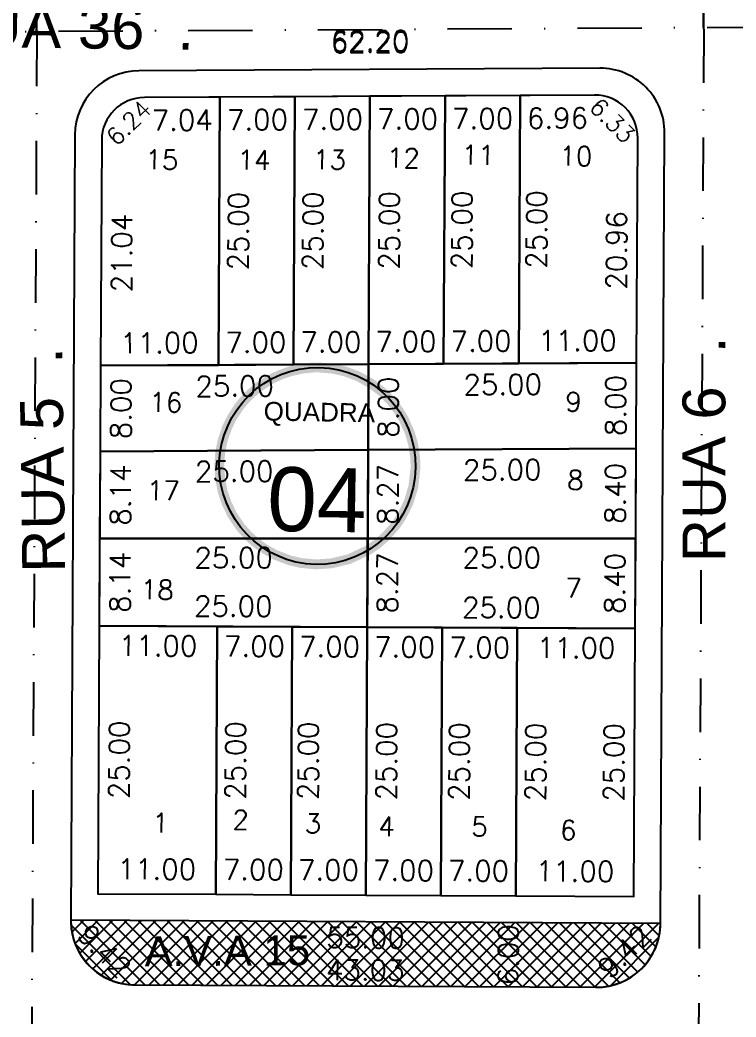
# Model space of a CAD drawing. Header units: millimetres. Extents: x -4430026 to 4783824, y 584 to 9593110.
# Drawn here: x 1871.9 to 1938.7, y 1412 to 1505 of the extents above; entities that cross this region are included whole.
import ezdxf
from ezdxf.enums import TextEntityAlignment as Align

# ---------------------------------------------------------------- set-up
doc = ezdxf.new("R2010")
doc.units = ezdxf.units.MM
for name, pattern in [('CONTINUO', [0]), ('DASHDOT', [1, 0.5, -0.25, 0, -0.25]), ('HIDDEN', [0.375, 0.25, -0.125]), ('HIDDEN2', [0.1875, 0.125, -0.0625])]:
    doc.linetypes.add(name, pattern=pattern)
for name, color, linetype in [('Bra-Rua Calçadas', 1, 'Continuous'), ('Calçada', 1, 'Continuous'), ('Cota', 8, 'Continuous'), ('Cota Curvas', 2, 'Continuous'), ('COTAS', 8, 'Continuous'), ('EIXO DAS VIAS', 252, 'DASHDOT'), ('Lotes', 2, 'Continuous'), ('Nomes de Ruas', 3, 'Continuous'), ('Numero de lotes', 5, 'Continuous'), ('númeraçãoquadras', 4, 'Continuous'), ('Projeção', 8, 'HIDDEN2'), ('TXT A.VERDES', 7, 'Continuous'), ('Área Verde Alameda etc.', 92, 'Continuous')]:
    doc.layers.add(name, color=color, linetype=linetype)
doc.styles.add('arcad1', font='romans.shx')
doc.styles.add('ARIAL', font='arial.ttf', dxfattribs={"height": 0.25})
doc.styles.add('ROMANS', font='romans.shx')
doc.styles.add('STYLE1', font='sanss___.ttf')
doc.dimstyles.new('BOLA100', dxfattribs={"dimscale": 0, "dimtxt": 1.9, "dimasz": 0.18, "dimexe": 0.18, "dimexo": 0.063, "dimgap": 0, "dimtad": 1, "dimzin": 4, "dimdsep": 46, "dimtxsty": 'ROMANS', "dimcen": 0.09, "dimse1": 1, "dimse2": 1, "dimsd1": 1, "dimsd2": 1, "dimclrt": 256, "dimaunit": 1, "dimadec": 4, "dimazin": 0, "dimtfac": 1.2, "dimtix": 1, "dimtmove": 2, "dimatfit": 3, "dimfxl": 1, "dimtvp": 2, "dimtolj": 1, "dimtzin": 4, "dimarcsym": 0})

# ---------------------------------------------------------------- blocks, each defined once
blk = doc.blocks.new('*D216')
at = {"layer": 'DEFPOINTS', "color": 0}
for p in [(1883.473, 1497.764), (1890.515, 1497.802), (1890.532, 1494.719)]:
    blk.add_point(p, dxfattribs=at)
at = {"layer": 'Cota', "insert": (1887.006, 1495.649), "char_height": 1.9, "attachment_point": 5, "rotation": 0.31037, "style": 'ROMANS'}
blk.add_mtext('\\A1;7.04', dxfattribs=at)
blk = doc.blocks.new('*D217')
at = {"layer": 'DEFPOINTS', "color": 0}
for p in [(1890.515, 1497.802), (1897.516, 1497.84), (1897.532, 1494.756)]:
    blk.add_point(p, dxfattribs=at)
at = {"layer": 'Cota', "insert": (1894.027, 1495.687), "char_height": 1.9, "attachment_point": 5, "rotation": 0.31037, "style": 'ROMANS'}
blk.add_mtext('\\A1;7.00', dxfattribs=at)
blk = doc.blocks.new('*D218')
at = {"layer": 'DEFPOINTS', "color": 0}
for p in [(1897.516, 1497.84), (1904.516, 1497.878), (1904.533, 1494.794)]:
    blk.add_point(p, dxfattribs=at)
at = {"layer": 'Cota', "insert": (1901.027, 1495.725), "char_height": 1.9, "attachment_point": 5, "rotation": 0.31037, "style": 'ROMANS'}
blk.add_mtext('\\A1;7.00', dxfattribs=at)
blk = doc.blocks.new('*D219')
at = {"layer": 'DEFPOINTS', "color": 0}
for p in [(1904.516, 1497.878), (1911.516, 1497.916), (1911.533, 1494.832)]:
    blk.add_point(p, dxfattribs=at)
at = {"layer": 'Cota', "insert": (1908.028, 1495.763), "char_height": 1.9, "attachment_point": 5, "rotation": 0.31037, "style": 'ROMANS'}
blk.add_mtext('\\A1;7.00', dxfattribs=at)
blk = doc.blocks.new('*D220')
at = {"layer": 'DEFPOINTS', "color": 0}
for p in [(1911.516, 1497.916), (1918.517, 1497.954), (1918.533, 1494.87)]:
    blk.add_point(p, dxfattribs=at)
at = {"layer": 'Cota', "insert": (1915.028, 1495.801), "char_height": 1.9, "attachment_point": 5, "rotation": 0.31037, "style": 'ROMANS'}
blk.add_mtext('\\A1;7.00', dxfattribs=at)
blk = doc.blocks.new('*D221')
at = {"layer": 'DEFPOINTS', "color": 0}
for p in [(1918.517, 1497.954), (1925.475, 1497.991), (1925.491, 1494.908)]:
    blk.add_point(p, dxfattribs=at)
at = {"layer": 'Cota', "insert": (1922.007, 1495.839), "char_height": 1.9, "attachment_point": 5, "rotation": 0.31037, "style": 'ROMANS'}
blk.add_mtext('\\A1;6.96', dxfattribs=at)
blk = doc.blocks.new('*D222')
at = {"layer": 'DEFPOINTS', "color": 0}
for p in [(1890.14, 1424.776), (1879.133, 1423.466), (1890.133, 1423.409)]:
    blk.add_point(p, dxfattribs=at)
at = {"layer": 'Cota', "insert": (1884.645, 1425.754), "char_height": 1.9, "attachment_point": 5, "rotation": 359.70531, "style": 'ROMANS'}
blk.add_mtext('\\A1;11.00', dxfattribs=at)
blk = doc.blocks.new('*D223')
at = {"layer": 'DEFPOINTS', "color": 0}
for p in [(1879.262, 1448.465), (1882.136, 1448.451), (1879.133, 1423.466)]:
    blk.add_point(p, dxfattribs=at)
at = {"layer": 'Cota', "insert": (1881.122, 1435.956), "char_height": 1.9, "attachment_point": 5, "rotation": 89.70531, "style": 'ROMANS'}
blk.add_mtext('\\A1;25.00', dxfattribs=at)
blk = doc.blocks.new('*D224')
at = {"layer": 'DEFPOINTS', "color": 0}
for p in [(1890.381, 1473.944), (1879.386, 1472.741), (1890.387, 1472.801)]:
    blk.add_point(p, dxfattribs=at)
at = {"layer": 'Cota', "insert": (1884.875, 1474.864), "char_height": 1.9, "attachment_point": 5, "rotation": 0.31037, "style": 'ROMANS'}
blk.add_mtext('\\A1;11.00', dxfattribs=at)
blk = doc.blocks.new('*D225')
at = {"layer": 'DEFPOINTS', "color": 0}
for p in [(1879.386, 1472.741), (1904.387, 1472.877), (1904.403, 1469.957)]:
    blk.add_point(p, dxfattribs=at)
at = {"layer": 'Cota', "insert": (1891.898, 1470.839), "char_height": 1.9, "attachment_point": 5, "rotation": 0.31037, "style": 'ROMANS'}
blk.add_mtext('\\A1;25.00', dxfattribs=at)
blk = doc.blocks.new('*D226')
at = {"layer": 'DEFPOINTS', "color": 0}
for p in [(1879.345, 1464.741), (1904.346, 1464.877), (1904.362, 1461.998)]:
    blk.add_point(p, dxfattribs=at)
at = {"layer": 'Cota', "insert": (1891.856, 1462.88), "char_height": 1.9, "attachment_point": 5, "rotation": 0.31037, "style": 'ROMANS'}
blk.add_mtext('\\A1;25.00', dxfattribs=at)
blk = doc.blocks.new('*D227')
at = {"layer": 'DEFPOINTS', "color": 0}
for p in [(1879.303, 1456.603), (1904.304, 1456.607), (1904.304, 1453.861)]:
    blk.add_point(p, dxfattribs=at)
at = {"layer": 'Cota', "insert": (1891.804, 1454.81), "char_height": 1.9, "attachment_point": 5, "rotation": 0.00785, "style": 'ROMANS'}
blk.add_mtext('\\A1;25.00', dxfattribs=at)
blk = doc.blocks.new('*D228')
at = {"layer": 'DEFPOINTS', "color": 0}
for p in [(1904.266, 1449.274), (1879.262, 1448.465), (1904.261, 1448.337)]:
    blk.add_point(p, dxfattribs=at)
at = {"layer": 'Cota', "insert": (1891.771, 1450.288), "char_height": 1.9, "attachment_point": 5, "rotation": 359.70531, "style": 'ROMANS'}
blk.add_mtext('\\A1;25.00', dxfattribs=at)
blk = doc.blocks.new('*D229')
at = {"layer": 'DEFPOINTS', "color": 0}
for p in [(1879.262, 1448.465), (1890.261, 1448.409), (1890.247, 1445.618)]:
    blk.add_point(p, dxfattribs=at)
at = {"layer": 'Cota', "insert": (1884.752, 1446.596), "char_height": 1.9, "attachment_point": 5, "rotation": 359.70531, "style": 'ROMANS'}
blk.add_mtext('\\A1;11.00', dxfattribs=at)
blk = doc.blocks.new('*D230')
at = {"layer": 'DEFPOINTS', "color": 0}
for p in [(1890.261, 1448.409), (1892.993, 1448.395), (1890.133, 1423.409)]:
    blk.add_point(p, dxfattribs=at)
at = {"layer": 'Cota', "insert": (1891.979, 1435.9), "char_height": 1.9, "attachment_point": 5, "rotation": 89.70531, "style": 'ROMANS'}
blk.add_mtext('\\A1;25.00', dxfattribs=at)
blk = doc.blocks.new('*D231')
at = {"layer": 'DEFPOINTS', "color": 0}
for p in [(1897.261, 1448.373), (1899.779, 1448.36), (1897.133, 1423.373)]:
    blk.add_point(p, dxfattribs=at)
at = {"layer": 'Cota', "insert": (1898.765, 1435.865), "char_height": 1.9, "attachment_point": 5, "rotation": 89.70531, "style": 'ROMANS'}
blk.add_mtext('\\A1;25.00', dxfattribs=at)
blk = doc.blocks.new('*D232')
at = {"layer": 'DEFPOINTS', "color": 0}
for p in [(1904.261, 1448.337), (1907.074, 1448.322), (1904.133, 1423.337)]:
    blk.add_point(p, dxfattribs=at)
at = {"layer": 'Cota', "insert": (1906.059, 1435.827), "char_height": 1.9, "attachment_point": 5, "rotation": 89.70531, "style": 'ROMANS'}
blk.add_mtext('\\A1;25.00', dxfattribs=at)
blk = doc.blocks.new('*D233')
at = {"layer": 'DEFPOINTS', "color": 0}
for p in [(1911.261, 1448.301), (1913.859, 1448.287), (1911.133, 1423.301)]:
    blk.add_point(p, dxfattribs=at)
at = {"layer": 'Cota', "insert": (1912.845, 1435.792), "char_height": 1.9, "attachment_point": 5, "rotation": 89.70531, "style": 'ROMANS'}
blk.add_mtext('\\A1;25.00', dxfattribs=at)
blk = doc.blocks.new('*D234')
at = {"layer": 'DEFPOINTS', "color": 0}
for p in [(1918.261, 1448.265), (1920.984, 1448.251), (1918.132, 1423.265)]:
    blk.add_point(p, dxfattribs=at)
at = {"layer": 'Cota', "insert": (1919.97, 1435.756), "char_height": 1.9, "attachment_point": 5, "rotation": 89.70531, "style": 'ROMANS'}
blk.add_mtext('\\A1;25.00', dxfattribs=at)
blk = doc.blocks.new('*D235')
at = {"layer": 'DEFPOINTS', "color": 0}
for p in [(1928.279, 1448.213), (1929.261, 1448.208), (1929.132, 1423.209)]:
    blk.add_point(p, dxfattribs=at)
at = {"layer": 'Cota', "insert": (1927.265, 1435.718), "char_height": 1.9, "attachment_point": 5, "rotation": 89.70531, "style": 'ROMANS'}
blk.add_mtext('\\A1;25.00', dxfattribs=at)
blk = doc.blocks.new('*D236')
at = {"layer": 'DEFPOINTS', "color": 0}
for p in [(1890.515, 1497.802), (1893.247, 1497.788), (1890.387, 1472.801)]:
    blk.add_point(p, dxfattribs=at)
at = {"layer": 'Cota', "insert": (1892.233, 1485.292), "char_height": 1.9, "attachment_point": 5, "rotation": 89.70531, "style": 'ROMANS'}
blk.add_mtext('\\A1;25.00', dxfattribs=at)
blk = doc.blocks.new('*D237')
at = {"layer": 'DEFPOINTS', "color": 0}
for p in [(1897.516, 1497.84), (1900.203, 1497.826), (1897.387, 1472.839)]:
    blk.add_point(p, dxfattribs=at)
at = {"layer": 'Cota', "insert": (1899.189, 1485.331), "char_height": 1.9, "attachment_point": 5, "rotation": 89.70531, "style": 'ROMANS'}
blk.add_mtext('\\A1;25.00', dxfattribs=at)
blk = doc.blocks.new('*D238')
at = {"layer": 'DEFPOINTS', "color": 0}
for p in [(1911.516, 1497.916), (1914.115, 1497.902), (1911.388, 1472.915)]:
    blk.add_point(p, dxfattribs=at)
at = {"layer": 'Cota', "insert": (1913.1, 1485.407), "char_height": 1.9, "attachment_point": 5, "rotation": 89.70531, "style": 'ROMANS'}
blk.add_mtext('\\A1;25.00', dxfattribs=at)
blk = doc.blocks.new('*D239')
at = {"layer": 'DEFPOINTS', "color": 0}
for p in [(1918.517, 1497.954), (1921.07, 1497.941), (1918.388, 1472.953)]:
    blk.add_point(p, dxfattribs=at)
at = {"layer": 'Cota', "insert": (1920.056, 1485.445), "char_height": 1.9, "attachment_point": 5, "rotation": 89.70531, "style": 'ROMANS'}
blk.add_mtext('\\A1;25.00', dxfattribs=at)
blk = doc.blocks.new('*D240')
at = {"layer": 'DEFPOINTS', "color": 0}
for p in [(1928.514, 1493.976), (1929.496, 1493.971), (1929.389, 1473.012)]:
    blk.add_point(p, dxfattribs=at)
at = {"layer": 'Cota', "insert": (1927.51, 1483.502), "char_height": 1.9, "attachment_point": 5, "rotation": 89.70531, "style": 'ROMANS'}
blk.add_mtext('\\A1;20.96', dxfattribs=at)
blk = doc.blocks.new('*D259')
at = {"layer": 'DEFPOINTS', "color": 0}
for p in [(1897.381, 1473.982), (1890.387, 1472.801), (1897.387, 1472.839)]:
    blk.add_point(p, dxfattribs=at)
at = {"layer": 'Cota', "insert": (1893.876, 1474.913), "char_height": 1.9, "attachment_point": 5, "rotation": 0.31037, "style": 'ROMANS'}
blk.add_mtext('\\A1;7.00', dxfattribs=at)
blk = doc.blocks.new('*D260')
at = {"layer": 'DEFPOINTS', "color": 0}
for p in [(1904.381, 1474.02), (1897.387, 1472.839), (1904.387, 1472.877)]:
    blk.add_point(p, dxfattribs=at)
at = {"layer": 'Cota', "insert": (1900.876, 1474.951), "char_height": 1.9, "attachment_point": 5, "rotation": 0.31037, "style": 'ROMANS'}
blk.add_mtext('\\A1;7.00', dxfattribs=at)
blk = doc.blocks.new('*D261')
at = {"layer": 'DEFPOINTS', "color": 0}
for p in [(1911.382, 1474.058), (1904.387, 1472.877), (1911.388, 1472.915)]:
    blk.add_point(p, dxfattribs=at)
at = {"layer": 'Cota', "insert": (1907.876, 1474.989), "char_height": 1.9, "attachment_point": 5, "rotation": 0.31037, "style": 'ROMANS'}
blk.add_mtext('\\A1;7.00', dxfattribs=at)
blk = doc.blocks.new('*D262')
at = {"layer": 'DEFPOINTS', "color": 0}
for p in [(1918.382, 1474.096), (1911.388, 1472.915), (1918.388, 1472.953)]:
    blk.add_point(p, dxfattribs=at)
at = {"layer": 'Cota', "insert": (1914.877, 1475.027), "char_height": 1.9, "attachment_point": 5, "rotation": 0.31037, "style": 'ROMANS'}
blk.add_mtext('\\A1;7.00', dxfattribs=at)
blk = doc.blocks.new('*D263')
at = {"layer": 'DEFPOINTS', "color": 0}
for p in [(1929.382, 1474.155), (1918.388, 1472.953), (1929.389, 1473.012)]:
    blk.add_point(p, dxfattribs=at)
at = {"layer": 'Cota', "insert": (1923.877, 1475.075), "char_height": 1.9, "attachment_point": 5, "rotation": 0.31037, "style": 'ROMANS'}
blk.add_mtext('\\A1;11.00', dxfattribs=at)
blk = doc.blocks.new('*D264')
at = {"layer": 'DEFPOINTS', "color": 0}
for p in [(1904.387, 1472.877), (1929.389, 1473.012), (1929.404, 1470.092)]:
    blk.add_point(p, dxfattribs=at)
at = {"layer": 'Cota', "insert": (1916.899, 1470.974), "char_height": 1.9, "attachment_point": 5, "rotation": 0.31037, "style": 'ROMANS'}
blk.add_mtext('\\A1;25.00', dxfattribs=at)
blk = doc.blocks.new('*D265')
at = {"layer": 'DEFPOINTS', "color": 0}
for p in [(1904.346, 1464.877), (1929.347, 1465.012), (1929.363, 1462.134)]:
    blk.add_point(p, dxfattribs=at)
at = {"layer": 'Cota', "insert": (1916.857, 1463.016), "char_height": 1.9, "attachment_point": 5, "rotation": 0.31037, "style": 'ROMANS'}
blk.add_mtext('\\A1;25.00', dxfattribs=at)
blk = doc.blocks.new('*D266')
at = {"layer": 'DEFPOINTS', "color": 0}
for p in [(1904.304, 1456.607), (1929.304, 1456.61), (1929.305, 1453.865)]:
    blk.add_point(p, dxfattribs=at)
at = {"layer": 'Cota', "insert": (1916.804, 1454.813), "char_height": 1.9, "attachment_point": 5, "rotation": 0.00785, "style": 'ROMANS'}
blk.add_mtext('\\A1;25.00', dxfattribs=at)
blk = doc.blocks.new('*D267')
at = {"layer": 'DEFPOINTS', "color": 0}
for p in [(1929.266, 1449.145), (1904.261, 1448.337), (1929.261, 1448.208)]:
    blk.add_point(p, dxfattribs=at)
at = {"layer": 'Cota', "insert": (1916.771, 1450.16), "char_height": 1.9, "attachment_point": 5, "rotation": 359.70531, "style": 'ROMANS'}
blk.add_mtext('\\A1;25.00', dxfattribs=at)
blk = doc.blocks.new('*D268')
at = {"layer": 'DEFPOINTS', "color": 0}
for p in [(1890.261, 1448.409), (1897.261, 1448.373), (1897.247, 1445.582)]:
    blk.add_point(p, dxfattribs=at)
at = {"layer": 'Cota', "insert": (1893.752, 1446.55), "char_height": 1.9, "attachment_point": 5, "rotation": 359.70531, "style": 'ROMANS'}
blk.add_mtext('\\A1;7.00', dxfattribs=at)
blk = doc.blocks.new('*D269')
at = {"layer": 'DEFPOINTS', "color": 0}
for p in [(1897.261, 1448.373), (1904.261, 1448.337), (1904.247, 1445.546)]:
    blk.add_point(p, dxfattribs=at)
at = {"layer": 'Cota', "insert": (1900.752, 1446.514), "char_height": 1.9, "attachment_point": 5, "rotation": 359.70531, "style": 'ROMANS'}
blk.add_mtext('\\A1;7.00', dxfattribs=at)
blk = doc.blocks.new('*D270')
at = {"layer": 'DEFPOINTS', "color": 0}
for p in [(1904.261, 1448.337), (1911.261, 1448.301), (1911.247, 1445.51)]:
    blk.add_point(p, dxfattribs=at)
at = {"layer": 'Cota', "insert": (1907.752, 1446.478), "char_height": 1.9, "attachment_point": 5, "rotation": 359.70531, "style": 'ROMANS'}
blk.add_mtext('\\A1;7.00', dxfattribs=at)
blk = doc.blocks.new('*D271')
at = {"layer": 'DEFPOINTS', "color": 0}
for p in [(1911.261, 1448.301), (1918.261, 1448.265), (1918.247, 1445.474)]:
    blk.add_point(p, dxfattribs=at)
at = {"layer": 'Cota', "insert": (1914.752, 1446.442), "char_height": 1.9, "attachment_point": 5, "rotation": 359.70531, "style": 'ROMANS'}
blk.add_mtext('\\A1;7.00', dxfattribs=at)
blk = doc.blocks.new('*D272')
at = {"layer": 'DEFPOINTS', "color": 0}
for p in [(1918.261, 1448.265), (1929.261, 1448.208), (1929.247, 1445.418)]:
    blk.add_point(p, dxfattribs=at)
at = {"layer": 'Cota', "insert": (1923.752, 1446.396), "char_height": 1.9, "attachment_point": 5, "rotation": 359.70531, "style": 'ROMANS'}
blk.add_mtext('\\A1;11.00', dxfattribs=at)
blk = doc.blocks.new('*D273')
at = {"layer": 'DEFPOINTS', "color": 0}
for p in [(1897.14, 1424.74), (1890.133, 1423.409), (1897.133, 1423.373)]:
    blk.add_point(p, dxfattribs=at)
at = {"layer": 'Cota', "insert": (1893.645, 1425.708), "char_height": 1.9, "attachment_point": 5, "rotation": 359.70531, "style": 'ROMANS'}
blk.add_mtext('\\A1;7.00', dxfattribs=at)
blk = doc.blocks.new('*D274')
at = {"layer": 'DEFPOINTS', "color": 0}
for p in [(1904.14, 1424.704), (1897.133, 1423.373), (1904.133, 1423.337)]:
    blk.add_point(p, dxfattribs=at)
at = {"layer": 'Cota', "insert": (1900.645, 1425.672), "char_height": 1.9, "attachment_point": 5, "rotation": 359.70531, "style": 'ROMANS'}
blk.add_mtext('\\A1;7.00', dxfattribs=at)
blk = doc.blocks.new('*D275')
at = {"layer": 'DEFPOINTS', "color": 0}
for p in [(1911.14, 1424.668), (1904.133, 1423.337), (1911.133, 1423.301)]:
    blk.add_point(p, dxfattribs=at)
at = {"layer": 'Cota', "insert": (1907.645, 1425.636), "char_height": 1.9, "attachment_point": 5, "rotation": 359.70531, "style": 'ROMANS'}
blk.add_mtext('\\A1;7.00', dxfattribs=at)
blk = doc.blocks.new('*D276')
at = {"layer": 'DEFPOINTS', "color": 0}
for p in [(1918.14, 1424.632), (1911.133, 1423.301), (1918.132, 1423.265)]:
    blk.add_point(p, dxfattribs=at)
at = {"layer": 'Cota', "insert": (1914.644, 1425.6), "char_height": 1.9, "attachment_point": 5, "rotation": 359.70531, "style": 'ROMANS'}
blk.add_mtext('\\A1;7.00', dxfattribs=at)
blk = doc.blocks.new('*D277')
at = {"layer": 'DEFPOINTS', "color": 0}
for p in [(1929.139, 1424.576), (1918.132, 1423.265), (1929.132, 1423.209)]:
    blk.add_point(p, dxfattribs=at)
at = {"layer": 'Cota', "insert": (1923.644, 1425.554), "char_height": 1.9, "attachment_point": 5, "rotation": 359.70531, "style": 'ROMANS'}
blk.add_mtext('\\A1;11.00', dxfattribs=at)
blk = doc.blocks.new('*D278')
at = {"layer": 'DEFPOINTS', "color": 0}
for p in [(1879.303, 1456.603), (1882.178, 1456.588), (1879.262, 1448.465)]:
    blk.add_point(p, dxfattribs=at)
at = {"layer": 'Cota', "insert": (1881.207, 1452.524), "char_height": 1.9, "attachment_point": 5, "rotation": 89.70531, "style": 'ROMANS'}
blk.add_mtext('\\A1;8.14', dxfattribs=at)
blk = doc.blocks.new('*D279')
at = {"layer": 'DEFPOINTS', "color": 0}
for p in [(1879.345, 1464.741), (1882.22, 1464.726), (1879.303, 1456.603)]:
    blk.add_point(p, dxfattribs=at)
at = {"layer": 'Cota', "insert": (1881.249, 1460.662), "char_height": 1.9, "attachment_point": 5, "rotation": 89.70531, "style": 'ROMANS'}
blk.add_mtext('\\A1;8.14', dxfattribs=at)
blk = doc.blocks.new('*D280')
at = {"layer": 'DEFPOINTS', "color": 0}
for p in [(1879.386, 1472.741), (1882.261, 1472.727), (1879.345, 1464.741)]:
    blk.add_point(p, dxfattribs=at)
at = {"layer": 'Cota', "insert": (1881.291, 1468.731), "char_height": 1.9, "attachment_point": 5, "rotation": 89.70531, "style": 'ROMANS'}
blk.add_mtext('\\A1;8.00', dxfattribs=at)
blk = doc.blocks.new('*D281')
at = {"layer": 'DEFPOINTS', "color": 0}
for p in [(1879.495, 1493.785), (1882.37, 1493.77), (1879.386, 1472.741)]:
    blk.add_point(p, dxfattribs=at)
at = {"layer": 'Cota', "insert": (1881.365, 1483.253), "char_height": 1.9, "attachment_point": 5, "rotation": 89.70531, "style": 'ROMANS'}
blk.add_mtext('\\A1;21.04', dxfattribs=at)
blk = doc.blocks.new('*D282')
at = {"layer": 'DEFPOINTS', "color": 0}
for p in [(1904.304, 1456.607), (1907.116, 1456.592), (1904.261, 1448.337)]:
    blk.add_point(p, dxfattribs=at)
at = {"layer": 'Cota', "insert": (1906.145, 1452.462), "char_height": 1.9, "attachment_point": 5, "rotation": 89.70531, "style": 'ROMANS'}
blk.add_mtext('\\A1;8.27', dxfattribs=at)
blk = doc.blocks.new('*D283')
at = {"layer": 'DEFPOINTS', "color": 0}
for p in [(1904.346, 1464.877), (1907.159, 1464.862), (1904.304, 1456.607)]:
    blk.add_point(p, dxfattribs=at)
at = {"layer": 'Cota', "insert": (1906.187, 1460.732), "char_height": 1.9, "attachment_point": 5, "rotation": 89.70531, "style": 'ROMANS'}
blk.add_mtext('\\A1;8.27', dxfattribs=at)
blk = doc.blocks.new('*D284')
at = {"layer": 'DEFPOINTS', "color": 0}
for p in [(1904.387, 1472.877), (1907.2, 1472.862), (1904.346, 1464.877)]:
    blk.add_point(p, dxfattribs=at)
at = {"layer": 'Cota', "insert": (1906.229, 1468.867), "char_height": 1.9, "attachment_point": 5, "rotation": 89.70531, "style": 'ROMANS'}
blk.add_mtext('\\A1;8.00', dxfattribs=at)
blk = doc.blocks.new('*D285')
at = {"layer": 'DEFPOINTS', "color": 0}
for p in [(1904.516, 1497.878), (1907.328, 1497.863), (1904.387, 1472.877)]:
    blk.add_point(p, dxfattribs=at)
at = {"layer": 'Cota', "insert": (1906.314, 1485.368), "char_height": 1.9, "attachment_point": 5, "rotation": 89.70531, "style": 'ROMANS'}
blk.add_mtext('\\A1;25.00', dxfattribs=at)
blk = doc.blocks.new('*D286')
at = {"layer": 'DEFPOINTS', "color": 0}
for p in [(1928.322, 1456.615), (1929.304, 1456.61), (1929.261, 1448.208)]:
    blk.add_point(p, dxfattribs=at)
at = {"layer": 'Cota', "insert": (1927.35, 1452.419), "char_height": 1.9, "attachment_point": 5, "rotation": 89.70531, "style": 'ROMANS'}
blk.add_mtext('\\A1;8.40', dxfattribs=at)
blk = doc.blocks.new('*D287')
at = {"layer": 'DEFPOINTS', "color": 0}
for p in [(1928.365, 1465.017), (1929.347, 1465.012), (1929.304, 1456.61)]:
    blk.add_point(p, dxfattribs=at)
at = {"layer": 'Cota', "insert": (1927.394, 1460.821), "char_height": 1.9, "attachment_point": 5, "rotation": 89.70531, "style": 'ROMANS'}
blk.add_mtext('\\A1;8.40', dxfattribs=at)
blk = doc.blocks.new('*D288')
at = {"layer": 'DEFPOINTS', "color": 0}
for p in [(1928.406, 1473.017), (1929.389, 1473.012), (1929.347, 1465.012)]:
    blk.add_point(p, dxfattribs=at)
at = {"layer": 'Cota', "insert": (1927.436, 1469.022), "char_height": 1.9, "attachment_point": 5, "rotation": 89.70531, "style": 'ROMANS'}
blk.add_mtext('\\A1;8.00', dxfattribs=at)
blk = doc.blocks.new('*D7435')
at = {"layer": 'DEFPOINTS', "color": 0}
for p in [(1876.62, 1420.979), (1931.619, 1420.696), (1931.607, 1418.259)]:
    blk.add_point(p, dxfattribs=at)
at = {"layer": 'Cota', "insert": (1904.112, 1419.351), "char_height": 1.9, "attachment_point": 5, "rotation": 359.70531, "style": 'ROMANS'}
blk.add_mtext('\\A1;55.00', dxfattribs=at)
blk = doc.blocks.new('*D7436')
at = {"layer": 'DEFPOINTS', "color": 0}
for p in [(1882.558, 1414.948), (1925.589, 1414.727), (1925.591, 1415.27)]:
    blk.add_point(p, dxfattribs=at)
at = {"layer": 'Cota', "insert": (1904.081, 1416.33), "char_height": 1.9, "attachment_point": 5, "rotation": 359.7052, "style": 'ROMANS'}
blk.add_mtext('\\A1;43.03', dxfattribs=at)
blk = doc.blocks.new('*D7584')
at = {"layer": 'DEFPOINTS', "color": 0}
for p in [(1916.122, 1420.775), (1916.091, 1414.775), (1918.344, 1414.764)]:
    blk.add_point(p, dxfattribs=at)
at = {"layer": 'Cota', "insert": (1917.41, 1417.769), "char_height": 1.9, "attachment_point": 5, "rotation": 89.70531, "style": 'ROMANS'}
blk.add_mtext('\\A1;6.00', dxfattribs=at)
blk = doc.blocks.new('NUM_quadra')
at = {"color": 6, "const_width": 0.02}
blk.add_lwpolyline([(-0.0134, 0.1996), (-0.034, 0.1971), (-0.0579, 0.1914), (-0.0779, 0.1842), (-0.0981, 0.1743), (-0.1208, 0.1594), (-0.1377, 0.145), (-0.1521, 0.1299), (-0.1625, 0.1166), (-0.1764, 0.0942), (-0.1852, 0.0754), (-0.1941, 0.0483), (-0.1985, 0.0243), (-0.2, 0), (-0.1977, -0.0299), (-0.1921, -0.0556), (-0.1839, -0.0786), (-0.1713, -0.1033), (-0.1546, -0.1269), (-0.1389, -0.1439), (-0.1219, -0.1586), (-0.1046, -0.1705), (-0.0831, -0.1819), (-0.0531, -0.1928), (-0.0302, -0.1977), (0, -0.2), (0.0309, -0.1976), (0.0677, -0.1882), (0.1069, -0.169), (0.124, -0.1569), (0.1407, -0.1421), (0.1614, -0.1181), (0.1737, -0.0992), (0.187, -0.071), (0.1962, -0.0386), (0.2, 0), (0.1989, 0.0205), (0.1943, 0.0473), (0.1871, 0.0707), (0.1741, 0.0984), (0.1635, 0.1151), (0.1472, 0.1354), (0.1285, 0.1533), (0.1063, 0.1694), (0.0782, 0.1841), (0.0533, 0.1928), (0.0267, 0.1982), (0, 0.2)], close=True, dxfattribs=at)
blk.add_circle((0, 0), 0.2)
at = {"color": 3, "insert": (-0.1114, 0.1285), "char_height": 0.038, "width": 0.2663, "attachment_point": 1, "style": 'STYLE1'}
blk.add_mtext('\\fArial|b0|i0|c0|p34;QUADRA', dxfattribs=at)
at = {"color": 3, "style": 'STYLE1'}
blk.add_attdef('00', text='', height=0.13, dxfattribs=at).set_placement((0, -0.1335), align=Align.CENTER)
blk = doc.blocks.new('*D14050')
at = {"layer": 'DEFPOINTS', "color": 0, "linetype": 'ByBlock'}
for p in [(1873.418, 1503.939), (1811.216, 1503.577), (1873.428, 1502.193)]:
    blk.add_point(p, dxfattribs=at)
at = {"layer": 'COTAS', "linetype": 'ByBlock', "insert": (1842.322, 1502.961), "char_height": 1.9, "attachment_point": 5, "rotation": 0.33364, "style": 'ROMANS'}
blk.add_mtext('\\A1;62.20', dxfattribs=at)
blk = doc.blocks.new('*D14051')
at = {"layer": 'DEFPOINTS', "color": 0, "linetype": 'ByBlock'}
for p in [(1873.418, 1503.939), (1935.621, 1504.301), (1935.633, 1502.142)]:
    blk.add_point(p, dxfattribs=at)
at = {"layer": 'COTAS', "linetype": 'ByBlock', "insert": (1904.527, 1502.911), "char_height": 1.9, "attachment_point": 5, "rotation": 0.33364, "style": 'ROMANS'}
blk.add_mtext('\\A1;62.20', dxfattribs=at)
blk = doc.blocks.new('*D14052')
at = {"layer": 'DEFPOINTS', "color": 0, "linetype": 'ByBlock'}
for p in [(1997.823, 1504.664), (1935.621, 1504.301), (1997.834, 1502.712)]:
    blk.add_point(p, dxfattribs=at)
at = {"layer": 'COTAS', "linetype": 'ByBlock', "insert": (1966.728, 1503.481), "char_height": 1.9, "attachment_point": 5, "rotation": 0.33364, "style": 'ROMANS'}
blk.add_mtext('\\A1;62.20', dxfattribs=at)
blk = doc.blocks.new('*D14060')
at = {"layer": 'DEFPOINTS', "color": 0, "linetype": 'ByBlock'}
for p in [(1935.917, 1566.877), (1938.341, 1566.866), (1935.621, 1504.301)]:
    blk.add_point(p, dxfattribs=at)
at = {"layer": 'COTAS', "linetype": 'ByBlock', "insert": (1937.243, 1535.582), "char_height": 1.9, "attachment_point": 5, "rotation": 89.72858, "style": 'ROMANS'}
blk.add_mtext('\\A1;62.58', dxfattribs=at)
blk = doc.blocks.new('*D14064')
at = {"layer": 'DEFPOINTS', "color": 0, "linetype": 'ByBlock'}
for p in [(1874.46, 1723.744), (1873.418, 1503.939), (1875.647, 1503.929)]:
    blk.add_point(p, dxfattribs=at)
at = {"layer": 'COTAS', "linetype": 'ByBlock', "insert": (1875.217, 1613.835), "char_height": 1.9, "attachment_point": 5, "rotation": 89.72858, "style": 'ROMANS'}
blk.add_mtext('\\A1;219.81', dxfattribs=at)
blk = doc.blocks.new('*D14207')
at = {"layer": 'DEFPOINTS', "color": 0, "linetype": 'ByBlock'}
for p in [(1997.823, 1504.664), (1935.621, 1504.301), (1997.835, 1502.655)]:
    blk.add_point(p, dxfattribs=at)
at = {"layer": 'COTAS', "linetype": 'ByBlock', "insert": (1966.728, 1503.424), "char_height": 1.9, "attachment_point": 5, "rotation": 0.33364, "style": 'ROMANS'}
blk.add_mtext('\\A1;62.20', dxfattribs=at)
blk = doc.blocks.new('*D14211')
at = {"layer": 'DEFPOINTS', "color": 0, "linetype": 'ByBlock'}
for p in [(1873.418, 1503.939), (1935.621, 1504.301), (1935.632, 1502.293)]:
    blk.add_point(p, dxfattribs=at)
at = {"layer": 'COTAS', "linetype": 'ByBlock', "insert": (1904.526, 1503.062), "char_height": 1.9, "attachment_point": 5, "rotation": 0.33364, "style": 'ROMANS'}
blk.add_mtext('\\A1;62.20', dxfattribs=at)
blk = doc.blocks.new('*D14231')
at = {"layer": 'DEFPOINTS', "color": 0, "linetype": 'ByBlock'}
for p in [(1937.715, 1946.503), (1935.915, 1571.068), (1931.269, 1569.569), (1935.917, 1566.877), (1935.621, 1504.301)]:
    blk.add_point(p, dxfattribs=at)
at = {"layer": 'COTAS', "linetype": 'ByBlock', "insert": (1929.415, 1566.891), "char_height": 1.9, "attachment_point": 5, "rotation": 89.87901, "style": 'ROMANS'}
blk.add_mtext('\\A1;179°41\'57"', dxfattribs=at)
blk = doc.blocks.new('*D8597')
at = {"layer": 'DEFPOINTS', "color": 0, "linetype": 'ByBlock'}
for p in [(1874.46, 1723.744), (1873.418, 1503.939), (1875.647, 1503.929)]:
    blk.add_point(p, dxfattribs=at)
at = {"layer": 'COTAS', "linetype": 'ByBlock', "insert": (1875.217, 1613.835), "char_height": 1.9, "attachment_point": 5, "rotation": 89.72858, "style": 'ROMANS'}
blk.add_mtext('\\A1;219.81', dxfattribs=at)

msp = doc.modelspace()

# ---------------------------------------------------------------- hatches: boundary and pattern name
at = {"layer": 'Área Verde Alameda etc.'}
h = msp.add_hatch(dxfattribs=at)
h.set_pattern_fill('ANSI37', color=256, scale=0.3, style=0)
h.set_pattern_definition([(45, (-350710.31295, -9590084.73025), (-0.67351920908, 0.67351920908), []), (135, (-350710.31295, -9590084.73025), (-0.67351920908, -0.67351920908), [])])
h.paths.add_polyline_path([(1876.799, 1419.494, -0.062562), (1876.62, 1420.979), (1931.619, 1420.696, -0.414214), (1925.589, 1414.727), (1882.589, 1414.948, -0.001312), (1882.558, 1414.948, -0.341303)])

# ---------------------------------------------------------------- linework, layer by layer
at = {"layer": 'Bra-Rua Calçadas'}
msp.add_lwpolyline([(1931.619, 1420.696), (1876.62, 1420.979, 0.062562), (1876.799, 1419.494, 0.341303), (1882.558, 1414.948, 0.001312), (1882.589, 1414.948), (1925.589, 1414.727, 0.414214)], format="xyb", close=True, dxfattribs=at)
at = {"layer": 'Calçada', "lineweight": -3}
for p, q in [((1925.966, 1500.494), (1882.965, 1500.261)), ((1925.966, 1500.494), (1882.965, 1500.261)), ((1931.619, 1420.696), (1931.999, 1494.463)), ((1931.619, 1420.696), (1931.999, 1494.463)), ((1876.997, 1494.292), (1876.62, 1420.979)), ((1876.997, 1494.292), (1876.62, 1420.979)), ((1882.589, 1414.948), (1925.589, 1414.727)), ((1882.589, 1414.948), (1925.589, 1414.727))]:
    msp.add_line(p, q, dxfattribs=at)
msp.add_lwpolyline([(1931.999, 1494.463, 0.41731), (1925.966, 1500.494), (1882.965, 1500.261, 0.411124), (1876.997, 1494.292), (1876.62, 1420.979, 0.414214), (1882.589, 1414.948), (1925.589, 1414.727, 0.414214), (1931.619, 1420.696)], format="xyb", close=True, dxfattribs=at)
msp.add_lwpolyline([(1931.999, 1494.463, 0.41731), (1925.966, 1500.494), (1882.965, 1500.261, 0.411124), (1876.997, 1494.292), (1876.62, 1420.979, 0.414214), (1882.589, 1414.948), (1925.589, 1414.727, 0.414214), (1931.619, 1420.696)], format="xyb", close=True, dxfattribs=at)
for centre, start, end in [((1882.997, 1494.261), 90.31037, 179.70531), ((1882.997, 1494.261), 90.31037, 179.70531), ((1925.999, 1494.494), 359.70531, 90.31037), ((1925.999, 1494.494), 359.70531, 90.31037), ((1882.62, 1420.948), 179.70531, 269.70531), ((1882.62, 1420.948), 179.70531, 269.70531), ((1925.62, 1420.727), 269.70531, 359.70531), ((1925.62, 1420.727), 269.70531, 359.70531)]:
    msp.add_arc(centre, 6, start, end, dxfattribs=at)
at = {"layer": 'EIXO DAS VIAS', "ltscale": 10}
msp.add_line((1935.649, 1504.147, 103.708), (1935.168, 1410.677, 103.708), dxfattribs=at)
at = {"layer": 'EIXO DAS VIAS', "ltscale": 10, "elevation": 103.708}
msp.add_lwpolyline([(1873.446, 1503.81), (1872.969, 1410.997)], dxfattribs=at)
at = {"layer": 'Lotes', "lineweight": -3}
for p, q in [((1925.475, 1497.991), (1883.473, 1497.764)), ((1890.261, 1448.409), (1890.133, 1423.409)), ((1897.261, 1448.373), (1897.133, 1423.373)), ((1911.261, 1448.301), (1911.133, 1423.301)), ((1918.261, 1448.265), (1918.132, 1423.265))]:
    msp.add_line(p, q, dxfattribs=at)
at = {"layer": 'Lotes', "linetype": 'CONTINUO', "lineweight": -3}
for p, q in [((1879.262, 1448.465), (1879.133, 1423.466)), ((1879.262, 1448.465), (1904.261, 1448.337)), ((1890.261, 1448.409), (1879.262, 1448.465)), ((1890.133, 1423.409), (1890.261, 1448.409)), ((1890.261, 1448.409), (1890.133, 1423.409)), ((1897.261, 1448.373), (1890.261, 1448.409)), ((1897.133, 1423.373), (1897.261, 1448.373)), ((1897.261, 1448.373), (1897.133, 1423.373)), ((1904.261, 1448.337), (1897.261, 1448.373)), ((1904.133, 1423.337), (1904.261, 1448.337)), ((1904.261, 1448.337), (1904.133, 1423.337)), ((1904.261, 1448.337), (1929.261, 1448.208)), ((1911.261, 1448.301), (1904.261, 1448.337)), ((1911.133, 1423.301), (1911.261, 1448.301)), ((1911.261, 1448.301), (1911.133, 1423.301)), ((1918.261, 1448.265), (1911.261, 1448.301)), ((1918.132, 1423.265), (1918.261, 1448.265)), ((1918.261, 1448.265), (1918.132, 1423.265)), ((1929.261, 1448.208), (1918.261, 1448.265)), ((1929.132, 1423.209), (1929.261, 1448.208)), ((1879.133, 1423.466), (1890.133, 1423.409)), ((1890.133, 1423.409), (1897.133, 1423.373)), ((1897.133, 1423.373), (1904.133, 1423.337)), ((1904.133, 1423.337), (1911.133, 1423.301)), ((1911.133, 1423.301), (1918.132, 1423.265)), ((1918.132, 1423.265), (1929.132, 1423.209))]:
    msp.add_line(p, q, dxfattribs=at)
at = {"layer": 'Lotes', "lineweight": -3, "ltscale": 10}
msp.add_line((1929.261, 1448.208), (1879.262, 1448.465), dxfattribs=at)
at = {"layer": 'Lotes'}
for points in [[(1890.515, 1497.802), (1883.473, 1497.764, 0.411124), (1879.495, 1493.785), (1879.386, 1472.741), (1890.387, 1472.801)], [(1929.496, 1493.971, 0.41731), (1925.475, 1497.991), (1918.517, 1497.954), (1918.388, 1472.953), (1929.389, 1473.012)]]:
    msp.add_lwpolyline(points, format="xyb", close=True, dxfattribs=at)
for points in [[(1897.516, 1497.84), (1890.515, 1497.802), (1890.387, 1472.801), (1897.387, 1472.839)], [(1904.516, 1497.878), (1897.516, 1497.84), (1897.387, 1472.839), (1904.387, 1472.877)], [(1911.516, 1497.916), (1904.516, 1497.878), (1904.387, 1472.877), (1911.388, 1472.915)], [(1918.517, 1497.954), (1911.516, 1497.916), (1911.388, 1472.915), (1918.388, 1472.953)], [(1904.387, 1472.877), (1897.387, 1472.839), (1890.387, 1472.801), (1879.386, 1472.741), (1879.345, 1464.741), (1904.346, 1464.877)], [(1904.387, 1472.877), (1879.386, 1472.741), (1879.345, 1464.741), (1904.346, 1464.877)], [(1929.389, 1473.012), (1918.388, 1472.953), (1911.388, 1472.915), (1904.387, 1472.877), (1904.346, 1464.877), (1929.347, 1465.012)], [(1929.389, 1473.012), (1904.387, 1472.877), (1904.346, 1464.877), (1929.347, 1465.012)], [(1904.346, 1464.877), (1879.345, 1464.741), (1879.262, 1448.465), (1890.261, 1448.409), (1897.261, 1448.373), (1904.261, 1448.337)], [(1904.346, 1464.877), (1879.345, 1464.741), (1879.303, 1456.603), (1904.304, 1456.607)], [(1929.347, 1465.012), (1904.346, 1464.877), (1904.261, 1448.337), (1911.261, 1448.301), (1918.261, 1448.265), (1929.261, 1448.208)], [(1929.347, 1465.012), (1904.346, 1464.877), (1904.304, 1456.607), (1929.304, 1456.61)], [(1904.304, 1456.607), (1879.303, 1456.603), (1879.262, 1448.465), (1890.261, 1448.409), (1897.261, 1448.373), (1904.261, 1448.337)], [(1929.304, 1456.61), (1904.304, 1456.607), (1904.261, 1448.337), (1911.261, 1448.301), (1918.261, 1448.265), (1929.261, 1448.208)], [(1890.261, 1448.409), (1879.262, 1448.465), (1879.133, 1423.466), (1890.133, 1423.409)], [(1897.261, 1448.373), (1890.261, 1448.409), (1890.133, 1423.409), (1897.133, 1423.373)], [(1904.261, 1448.337), (1897.261, 1448.373), (1897.133, 1423.373), (1904.133, 1423.337)], [(1911.261, 1448.301), (1904.261, 1448.337), (1904.133, 1423.337), (1911.133, 1423.301)], [(1918.261, 1448.265), (1911.261, 1448.301), (1911.133, 1423.301), (1918.132, 1423.265)], [(1929.261, 1448.208), (1918.261, 1448.265), (1918.132, 1423.265), (1929.132, 1423.209)]]:
    msp.add_lwpolyline(points, close=True, dxfattribs=at)
for points in [[(1879.303, 1456.603), (1904.304, 1456.607)], [(1904.304, 1456.607), (1929.304, 1456.61)]]:
    msp.add_lwpolyline(points, dxfattribs=at)
at = {"layer": 'Lotes', "lineweight": -3}
for centre, start, end in [((1883.495, 1493.764), 90.31037, 179.70531), ((1925.496, 1493.992), 359.70531, 90.31037)]:
    msp.add_arc(centre, 4, start, end, dxfattribs=at)
at = {"layer": 'Projeção', "linetype": 'DASHDOT', "ltscale": 12}
for p, q in [((1935.621, 1504.301, 2.439), (1937.715, 1946.503, 2.439)), ((1873.418, 1503.939, 2.439), (1875.51, 1945.387, 2.439)), ((1669.767, 1502.753, 2.439), (2314.916, 1506.51, 2.439))]:
    msp.add_line(p, q, dxfattribs=at)
at = {"layer": 'Projeção', "linetype": 'HIDDEN', "ltscale": 15}
for p, q in [((1873.446, 1503.81, 103.708), (1873.996, 1610.627, 103.708)), ((1935.649, 1504.147, 103.708), (1935.971, 1566.722, 103.708))]:
    msp.add_line(p, q, dxfattribs=at)
at = {"layer": 'Área Verde Alameda etc.'}
msp.add_lwpolyline([(1931.619, 1420.696), (1876.62, 1420.979, 0.062562), (1876.799, 1419.494, 0.341303), (1882.558, 1414.948, 0.001312), (1882.589, 1414.948), (1925.589, 1414.727, 0.414214)], format="xyb", close=True, dxfattribs=at)

# ---------------------------------------------------------------- block references
at = {"layer": 'númeraçãoquadras', "linetype": 'ByBlock', "extrusion": (0.084411, -0.001453, 0.99643)}
ref = msp.add_blockref('NUM_quadra', (1495.861, -1858.641, 262.3), dxfattribs=dict(at, xscale=45.93175888075766, yscale=45.93175888024863, zscale=45.93175853019476, rotation=270.0385460294471))
ref.add_attrib('00', '04', dxfattribs={"layer": '0', "color": 3, "extrusion": (0.084411, -0.001453, 0.99643), "height": 5.9711, "rotation": 270.03855, "style": 'STYLE1'}).set_placement((1489.731, -1858.645, 262.3), align=Align.CENTER)

# ---------------------------------------------------------------- texts
at = {"layer": 'Cota', "char_height": 1.9, "attachment_point": 5, "style": 'ROMANS'}
for insert, rotation in [((1879.755, 1418.126), 314.55495), ((1928.249, 1418.07), 44.70531)]:
    msp.add_mtext('\\A1;9.42', dxfattribs=dict(at, insert=insert, rotation=rotation))
at = {"layer": 'Cota Curvas', "char_height": 1.6, "attachment_point": 5, "style": 'ROMANS'}
for s, insert, rotation in [('\\A1;6.24', (1882.027, 1495.398, -51.854), 45.00784), ('\\A1;6.33', (1927.124, 1495.619, -51.854), 315.00784)]:
    msp.add_mtext(s, dxfattribs=dict(at, insert=insert, rotation=rotation))
at = {"layer": 'Nomes de Ruas', "extrusion": (-0.084173, 0.020544, 0.996239), "style": 'ARIAL'}
msp.add_text('RUA 36  .', height=4, rotation=102.96746, dxfattribs=at).set_placement((-1906.294, 1460.346, -127.007), align=Align.MIDDLE_CENTER)
at = {"layer": 'Nomes de Ruas', "extrusion": (-0.01947, -0.084427, 0.996239), "style": 'ARIAL'}
msp.add_text('RUA 6  .', height=4, rotation=102.96746, dxfattribs=at).set_placement((1556.969, 1855.43, -161.367), align=Align.MIDDLE_CENTER)
at = {"layer": 'Nomes de Ruas', "extrusion": (-0.018393, -0.084669, 0.996239), "style": 'ARIAL'}
msp.add_text('RUA 5  .', height=4, rotation=102.96746, dxfattribs=at).set_placement((1520.47, 1821.371, -159.952), align=Align.MIDDLE_CENTER)
at = {"layer": 'Numero de lotes', "style": 'arcad1'}
for s, p in [('15', (1885.113, 1491.959, 103.708)), ('14', (1893.708, 1491.948, 103.708)), ('13', (1900.747, 1491.972, 103.708)), ('12', (1907.634, 1492.122, 103.708)), ('11', (1914.614, 1492.407, 103.708)), ('10', (1923.724, 1492.297, 103.708)), ('16', (1885.478, 1469.323, 103.708)), ('9', (1923.504, 1469.372, 103.708)), ('8', (1923.68, 1462.066, 103.708)), ('17', (1885.245, 1461.085, 103.708)), ('18', (1884.677, 1451.837, 103.708)), ('7', (1923.5, 1451.987, 103.708)), ('2', (1892.458, 1430.364, 103.708)), ('1', (1884.989, 1430.088, 103.708)), ('3', (1899.213, 1430.013, 103.708)), ('4', (1906.061, 1429.744, 103.708)), ('5', (1914.741, 1429.726, 103.708)), ('6', (1923.015, 1429.401, 103.708))]:
    msp.add_text(s, height=1.8, rotation=358.97539, dxfattribs=at).set_placement(p, align=Align.MIDDLE_CENTER)
at = {"layer": 'TXT A.VERDES', "linetype": 'CONTINUO', "insert": (1883.488, 1419.488, 103.708), "char_height": 2.8, "width": 43.98267, "attachment_point": 1, "rotation": 0.37305, "style": 'arcad1'}
msp.add_mtext('{\\fArial|b0|i0|c0|p34;A.V.A 15}', dxfattribs=at)

# ---------------------------------------------------------------- dimensions: what is measured, and where the dimension line sits
at = {"layer": 'Cota'}
for p1, p2, distance, picture, middle in [((1883.473, 1497.764), (1890.515, 1497.802), -3.084, '*D216', (1887.006, 1495.649)), ((1890.387, 1472.801), (1890.515, 1497.802), -2.732, '*D236', (1892.233, 1485.292)), ((1897.387, 1472.839), (1897.516, 1497.84), -2.687, '*D237', (1899.189, 1485.331)), ((1911.388, 1472.915), (1911.516, 1497.916), -2.598, '*D238', (1913.1, 1485.407)), ((1918.388, 1472.953), (1918.517, 1497.954), -2.554, '*D239', (1920.056, 1485.445)), ((1929.389, 1473.012), (1929.496, 1493.971), 0.982, '*D240', (1927.51, 1483.502)), ((1879.386, 1472.741), (1890.387, 1472.801), 1.143, '*D224', (1884.875, 1474.864)), ((1879.386, 1472.741), (1904.387, 1472.877), -2.92, '*D225', (1891.898, 1470.839)), ((1879.345, 1464.741), (1904.346, 1464.877), -2.878, '*D226', (1891.856, 1462.88)), ((1879.303, 1456.603), (1904.304, 1456.607), -2.745, '*D227', (1891.804, 1454.81)), ((1879.262, 1448.465), (1904.261, 1448.337), 0.937, '*D228', (1891.771, 1450.288)), ((1879.133, 1423.466), (1879.262, 1448.465), -2.875, '*D223', (1881.122, 1435.956)), ((1879.262, 1448.465), (1890.261, 1448.409), -2.791, '*D229', (1884.752, 1446.596)), ((1890.133, 1423.409), (1890.261, 1448.409), -2.732, '*D230', (1891.979, 1435.9)), ((1897.133, 1423.373), (1897.261, 1448.373), -2.518, '*D231', (1898.765, 1435.865)), ((1904.133, 1423.337), (1904.261, 1448.337), -2.812, '*D232', (1906.059, 1435.827)), ((1911.133, 1423.301), (1911.261, 1448.301), -2.598, '*D233', (1912.845, 1435.792)), ((1918.132, 1423.265), (1918.261, 1448.265), -2.723, '*D234', (1919.97, 1435.756)), ((1929.132, 1423.209), (1929.261, 1448.208), 0.982, '*D235', (1927.265, 1435.718)), ((1879.133, 1423.466), (1890.133, 1423.409), 1.367, '*D222', (1884.645, 1425.754)), ((1876.62, 1420.979), (1931.619, 1420.696), -2.436, '*D7435', (1904.112, 1419.351)), ((1916.122, 1420.775), (1916.091, 1414.775), 2.254, '*D7584', (1917.41, 1417.769)), ((1882.558, 1414.948), (1925.589, 1414.727), 0.543, '*D7436', (1904.081, 1416.33))]:
    dim = msp.add_aligned_dim(p1=p1, p2=p2, distance=distance, dimstyle='BOLA100', override={"dimscale": 1}, dxfattribs=at)
    dim.commit()
    dim.dimension.update_dxf_attribs({"geometry": picture, "text_midpoint": middle})
for base, p1, p2, angle, picture, middle in [((1897.532, 1494.756), (1890.515, 1497.802), (1897.516, 1497.84), 180.31037, '*D217', (1894.027, 1495.687)), ((1904.533, 1494.794), (1897.516, 1497.84), (1904.516, 1497.878), 180.31037, '*D218', (1901.027, 1495.725)), ((1907.328, 1497.863), (1904.387, 1472.877), (1904.516, 1497.878), 269.70531, '*D285', (1906.314, 1485.368)), ((1911.533, 1494.832), (1904.516, 1497.878), (1911.516, 1497.916), 180.31037, '*D219', (1908.028, 1495.763)), ((1918.533, 1494.87), (1911.516, 1497.916), (1918.517, 1497.954), 180.31037, '*D220', (1915.028, 1495.801)), ((1925.491, 1494.908), (1918.517, 1497.954), (1925.475, 1497.991), 180.31037, '*D221', (1922.007, 1495.839)), ((1882.37, 1493.77), (1879.386, 1472.741), (1879.495, 1493.785), 269.70531, '*D281', (1881.365, 1483.253)), ((1897.381, 1473.982), (1890.387, 1472.801), (1897.387, 1472.839), 180.31037, '*D259', (1893.876, 1474.913)), ((1904.381, 1474.02), (1897.387, 1472.839), (1904.387, 1472.877), 180.31037, '*D260', (1900.876, 1474.951)), ((1911.382, 1474.058), (1904.387, 1472.877), (1911.388, 1472.915), 180.31037, '*D261', (1907.876, 1474.989)), ((1918.382, 1474.096), (1911.388, 1472.915), (1918.388, 1472.953), 180.31037, '*D262', (1914.877, 1475.027)), ((1929.382, 1474.155), (1918.388, 1472.953), (1929.389, 1473.012), 180.31037, '*D263', (1923.877, 1475.075)), ((1928.406, 1473.017), (1929.347, 1465.012), (1929.389, 1473.012), 269.70531, '*D288', (1927.436, 1469.022)), ((1882.261, 1472.727), (1879.345, 1464.741), (1879.386, 1472.741), 269.70531, '*D280', (1881.291, 1468.731)), ((1907.2, 1472.862), (1904.346, 1464.877), (1904.387, 1472.877), 269.70531, '*D284', (1906.229, 1468.867)), ((1929.404, 1470.092), (1904.387, 1472.877), (1929.389, 1473.012), 180.31037, '*D264', (1916.899, 1470.974)), ((1882.22, 1464.726), (1879.303, 1456.603), (1879.345, 1464.741), 269.70531, '*D279', (1881.249, 1460.662)), ((1907.159, 1464.862), (1904.304, 1456.607), (1904.346, 1464.877), 269.70531, '*D283', (1906.187, 1460.732)), ((1929.363, 1462.134), (1904.346, 1464.877), (1929.347, 1465.012), 180.31037, '*D265', (1916.857, 1463.016)), ((1928.365, 1465.017), (1929.304, 1456.61), (1929.347, 1465.012), 269.70531, '*D287', (1927.394, 1460.821)), ((1882.178, 1456.588), (1879.262, 1448.465), (1879.303, 1456.603), 269.70531, '*D278', (1881.207, 1452.524)), ((1907.116, 1456.592), (1904.261, 1448.337), (1904.304, 1456.607), 269.70531, '*D282', (1906.145, 1452.462)), ((1929.305, 1453.865), (1904.304, 1456.607), (1929.304, 1456.61), 180.00785, '*D266', (1916.804, 1454.813)), ((1928.322, 1456.615), (1929.261, 1448.208), (1929.304, 1456.61), 269.70531, '*D286', (1927.35, 1452.419)), ((1929.266, 1449.145), (1904.261, 1448.337), (1929.261, 1448.208), 179.70531, '*D267', (1916.771, 1450.16)), ((1897.247, 1445.582), (1890.261, 1448.409), (1897.261, 1448.373), 179.70531, '*D268', (1893.752, 1446.55)), ((1904.247, 1445.546), (1897.261, 1448.373), (1904.261, 1448.337), 179.70531, '*D269', (1900.752, 1446.514)), ((1911.247, 1445.51), (1904.261, 1448.337), (1911.261, 1448.301), 179.70531, '*D270', (1907.752, 1446.478)), ((1918.247, 1445.474), (1911.261, 1448.301), (1918.261, 1448.265), 179.70531, '*D271', (1914.752, 1446.442)), ((1929.247, 1445.418), (1918.261, 1448.265), (1929.261, 1448.208), 179.70531, '*D272', (1923.752, 1446.396)), ((1897.14, 1424.74), (1890.133, 1423.409), (1897.133, 1423.373), 179.70531, '*D273', (1893.645, 1425.708)), ((1904.14, 1424.704), (1897.133, 1423.373), (1904.133, 1423.337), 179.70531, '*D274', (1900.645, 1425.672)), ((1911.14, 1424.668), (1904.133, 1423.337), (1911.133, 1423.301), 179.70531, '*D275', (1907.645, 1425.636)), ((1918.14, 1424.632), (1911.133, 1423.301), (1918.132, 1423.265), 179.70531, '*D276', (1914.644, 1425.6)), ((1929.139, 1424.576), (1918.132, 1423.265), (1929.132, 1423.209), 179.70531, '*D277', (1923.644, 1425.554))]:
    dim = msp.add_linear_dim(base=base, p1=p1, p2=p2, angle=angle, dimstyle='BOLA100', override={"dimscale": 1}, dxfattribs=at)
    dim.commit()
    dim.dimension.update_dxf_attribs({"geometry": picture, "text_midpoint": middle})
at = {"layer": 'COTAS', "linetype": 'ByBlock'}
dim = msp.add_angular_dim_2l(base=(1931.2685, 1569.56878), line1=((1935.62069, 1504.30133, 2.4392), (1937.71549, 1946.50328, 2.4392)), line2=((1935.91712, 1566.87723, 2.4392), (1935.91497, 1571.06759, 2.4392)), dimstyle='BOLA100', override={"dimscale": 1, "dimdec": 0, "dimazin": 1, "dimfxl": 0.18}, dxfattribs=at)
dim.commit()
dim.dimension.update_dxf_attribs({"geometry": '*D14231', "text_midpoint": (1929.41458, 1566.89096, 2.4392)})
for p1, p2, distance, picture, middle in [((1874.46, 1723.744, 2.439), (1873.418, 1503.939, 2.439), 2.228, '*D14064', (1875.217, 1613.835, 2.439)), ((1874.46, 1723.744, 2.439), (1873.418, 1503.939, 2.439), 2.228, '*D8597', (1875.217, 1613.835, 2.439)), ((1935.621, 1504.301, 2.439), (1935.917, 1566.877, 2.439), -2.424, '*D14060', (1937.243, 1535.582, 2.439)), ((1935.621, 1504.301, 2.439), (1997.823, 1504.664, 2.439), -1.951, '*D14052', (1966.728, 1503.481, 2.439)), ((1935.621, 1504.301, 2.439), (1997.823, 1504.664, 2.439), -2.008, '*D14207', (1966.728, 1503.424, 2.439)), ((1811.216, 1503.577, 2.439), (1873.418, 1503.939, 2.439), -1.747, '*D14050', (1842.322, 1502.961, 2.439)), ((1873.418, 1503.939, 2.439), (1935.621, 1504.301, 2.439), -2.008, '*D14211', (1904.526, 1503.062, 2.439)), ((1873.418, 1503.939, 2.439), (1935.621, 1504.301, 2.439), -2.159, '*D14051', (1904.527, 1502.911, 2.439))]:
    dim = msp.add_aligned_dim(p1=p1, p2=p2, distance=distance, dimstyle='BOLA100', override={"dimscale": 1, "dimfxl": 0.18}, dxfattribs=at)
    dim.commit()
    dim.dimension.update_dxf_attribs({"geometry": picture, "text_midpoint": middle})

doc.saveas('drawing.dxf')
